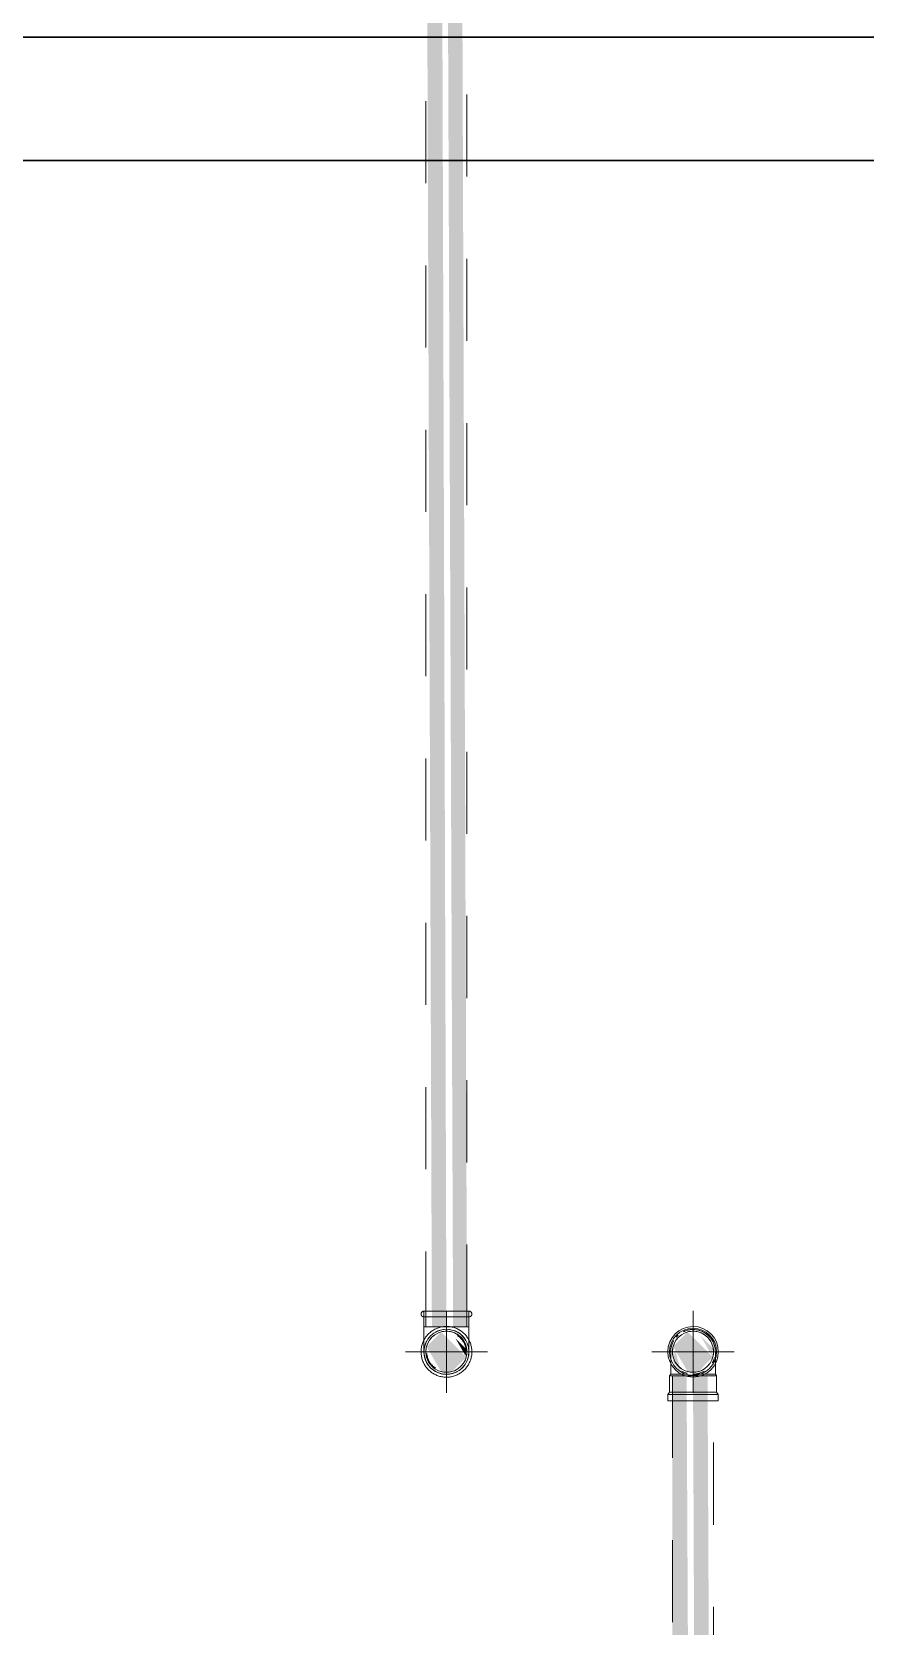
# Model space of a CAD drawing. Header units: metres. Extents: x 5 to 242, y -3 to 162.
# Drawn here: x 174.637 to 175.651, y 94.908 to 96.848 of the extents above; entities that cross this region are included whole.
import ezdxf

# ---------------------------------------------------------------- set-up
doc = ezdxf.new("R2010")
doc.units = ezdxf.units.M
doc.linetypes.add('Aligning Line', pattern=[0.012, 0.006, -0.006])
doc.layers.add('1053_ARQ_BASE_MATADOURO_dwg', color=7, linetype='Continuous', lineweight=5, true_color=0x767676)
for name, color, linetype, lineweight in [('A-PAREDE', 7, 'Continuous', 30), ('P-PIPE', 7, 'Continuous', 5), ('P-PIPE-CNTR', 7, 'Continuous', 5)]:
    doc.layers.add(name, color=color, linetype=linetype, lineweight=lineweight)

# ---------------------------------------------------------------- blocks, each defined once
blk = doc.blocks.new('Joelho 45_90 - Agua Fria_Soldavel - MEP - Tigre - Standard-2081496-TÉRREO 1_20')
at = {"layer": 'P-PIPE', "true_color": 0x69503c}
h = blk.add_hatch(color=27, dxfattribs=at)
h.paths.add_polyline_path([(149.0284, 95.2171), (149.0208, 95.2445), (149.0186, 95.2299), (149.0279, 95.2178)])
h.paths.add_polyline_path([(149.0657, 95.2376), (149.0669, 95.2465), (149.0519, 95.2614)])
at = {"layer": 'P-PIPE'}
for p, q in [((149.0156, 95.2146), (149.0141, 95.2129)), ((149.0357, 95.2146), (149.0156, 95.2146)), ((149.0156, 95.2146), (149.0357, 95.2146)), ((149.0699, 95.2146), (149.0427, 95.2146)), ((149.0427, 95.2146), (149.0699, 95.2146)), ((149.0714, 95.2129), (149.0699, 95.2146)), ((149.0141, 95.2129), (149.0427, 95.2129)), ((149.0141, 95.2129), (149.0141, 95.1929)), ((149.0427, 95.2129), (149.0141, 95.2129)), ((149.0177, 95.2129), (149.0677, 95.2129)), ((149.0427, 95.2129), (149.0714, 95.2129)), ((149.0714, 95.2129), (149.0427, 95.2129)), ((149.0714, 95.1929), (149.0714, 95.2129)), ((149.0141, 95.1929), (149.012, 95.1899)), ((149.012, 95.1899), (149.012, 95.1824)), ((149.0427, 95.1899), (149.012, 95.1899)), ((149.012, 95.1824), (149.0427, 95.1824)), ((149.0427, 95.1929), (149.0141, 95.1929)), ((149.0677, 95.1824), (149.0177, 95.1824)), ((149.0714, 95.1929), (149.0427, 95.1929)), ((149.0735, 95.1899), (149.0427, 95.1899)), ((149.0427, 95.1824), (149.0735, 95.1824)), ((149.0735, 95.1899), (149.0714, 95.1929)), ((149.0735, 95.1824), (149.0735, 95.1899))]:
    blk.add_line(p, q, dxfattribs=at)
at = {"layer": 'P-PIPE', "flags": 128}
for points in [[(149.0156, 95.242), (149.0156, 95.243), (149.0157, 95.2441), (149.0158, 95.2452), (149.0159, 95.2463), (149.0161, 95.2474), (149.0163, 95.2484), (149.0166, 95.2495), (149.0169, 95.2505), (149.0173, 95.2515), (149.0177, 95.2525), (149.0182, 95.2535), (149.0186, 95.2545)], [(149.0223, 95.2599), (149.023, 95.2607), (149.0238, 95.2614), (149.0246, 95.2622)], [(149.0309, 95.2664), (149.0319, 95.2668), (149.0329, 95.2673), (149.0339, 95.2676), (149.0349, 95.268), (149.036, 95.2683), (149.037, 95.2685), (149.0381, 95.2687), (149.0392, 95.2689), (149.0403, 95.269), (149.0413, 95.2691), (149.0424, 95.2691), (149.0427, 95.2691)], [(149.0427, 95.2691), (149.0438, 95.2691), (149.0449, 95.269), (149.046, 95.2689), (149.047, 95.2688), (149.0481, 95.2686), (149.0492, 95.2683), (149.0502, 95.2681), (149.0513, 95.2677), (149.0523, 95.2674), (149.0533, 95.267), (149.0543, 95.2665), (149.0553, 95.266), (149.0562, 95.2655), (149.0571, 95.265), (149.058, 95.2644), (149.0589, 95.2637), (149.0598, 95.2631), (149.0606, 95.2624), (149.0614, 95.2616), (149.0622, 95.2609), (149.0629, 95.2601), (149.0636, 95.2593), (149.0643, 95.2584), (149.065, 95.2575), (149.0656, 95.2566), (149.0661, 95.2557), (149.0667, 95.2548), (149.0672, 95.2538), (149.0676, 95.2528), (149.068, 95.2518), (149.0684, 95.2508), (149.0687, 95.2497), (149.069, 95.2487), (149.0693, 95.2476), (149.0695, 95.2466), (149.0696, 95.2455), (149.0698, 95.2444), (149.0698, 95.2433), (149.0699, 95.2423), (149.0699, 95.242)], [(149.0156, 95.2146), (149.0156, 95.2157), (149.0156, 95.2167), (149.0156, 95.2178), (149.0156, 95.2189), (149.0156, 95.22), (149.0156, 95.2211), (149.0156, 95.2221), (149.0156, 95.2232), (149.0156, 95.2242), (149.0156, 95.2252), (149.0156, 95.2262), (149.0156, 95.2272), (149.0156, 95.2282), (149.0156, 95.2291), (149.0156, 95.23), (149.0156, 95.2309), (149.0156, 95.2318), (149.0156, 95.2326), (149.0156, 95.2334), (149.0156, 95.2342), (149.0156, 95.235), (149.0156, 95.2357), (149.0156, 95.2364), (149.0156, 95.237), (149.0156, 95.2376), (149.0156, 95.2382), (149.0156, 95.2387), (149.0156, 95.2392), (149.0156, 95.2397), (149.0156, 95.2401), (149.0156, 95.2405), (149.0156, 95.2408), (149.0156, 95.2411), (149.0156, 95.2414), (149.0156, 95.2416), (149.0156, 95.2417), (149.0156, 95.2418), (149.0156, 95.2419), (149.0156, 95.242)], [(149.0699, 95.2419), (149.0699, 95.2419), (149.0699, 95.2418), (149.0699, 95.2416), (149.0699, 95.2414), (149.0699, 95.2412), (149.0699, 95.2409), (149.0699, 95.2406), (149.0699, 95.2402), (149.0699, 95.2398), (149.0699, 95.2393), (149.0699, 95.2389), (149.0699, 95.2383), (149.0699, 95.2378), (149.0699, 95.2372), (149.0699, 95.2365), (149.0699, 95.2359), (149.0699, 95.2352), (149.0699, 95.2344), (149.0699, 95.2336), (149.0699, 95.2328), (149.0699, 95.232), (149.0699, 95.2312), (149.0699, 95.2303), (149.0699, 95.2294), (149.0699, 95.2284), (149.0699, 95.2275), (149.0699, 95.2265), (149.0699, 95.2255), (149.0699, 95.2245), (149.0699, 95.2235), (149.0699, 95.2224), (149.0699, 95.2214), (149.0699, 95.2203), (149.0699, 95.2192), (149.0699, 95.2181), (149.0699, 95.217), (149.0699, 95.2159), (149.0699, 95.2149), (149.0699, 95.2146)]]:
    blk.add_lwpolyline(points, dxfattribs=at)
at = {"layer": 'P-PIPE'}
for radius, start, end in [(0.0307, 90, 270), (0.0307, 90, 270), (0.0308, 270, 90), (0.0308, 270, 90), (0.0286, 90, 270), (0.0286, 90, 270), (0.0286, 90, 270), (0.0272, 150, 180), (0.0271, 150, 180), (0.0271, 90, 105), (0.0272, 90, 105), (0.025, 75, 105), (0.025, 75, 105), (0.0286, 270, 90), (0.0286, 270, 90), (0.0286, 270, 90), (0.0271, 15, 75), (0.0272, 15, 75), (0.025, 0, 60), (0.025, 0, 60), (0.025, 165, 180), (0.025, 165, 180), (0.025, 180, 240), (0.025, 180, 240), (0.0271, 330, 345), (0.0272, 330, 345), (0.025, 345, 0), (0.025, 345, 0), (0.0271, 240, 255), (0.0272, 240, 255), (0.025, 255, 285), (0.025, 255, 285), (0.0271, 270, 300), (0.0272, 270, 300)]:
    blk.add_arc((149.0427, 95.242), radius, start, end, dxfattribs=at)
blk = doc.blocks.new('AÇO_Cotovelo 90 45 - AÇO_Cotovelo 90 45-V90-TÉRREO 1_20')
at = {"layer": 'P-PIPE', "true_color": 0x7f7f7f}
blk.add_hatch(color=8, dxfattribs=at).paths.add_polyline_path([(148.7661, 95.2368), (148.7669, 95.2452), (148.7536, 95.2585)])
at = {"layer": 'P-PIPE'}
for p, q in [((148.7153, 95.2915), (148.7153, 95.2724)), ((148.7427, 95.2915), (148.7153, 95.2915)), ((148.7701, 95.2915), (148.7427, 95.2915)), ((148.7701, 95.2724), (148.7701, 95.2915)), ((148.7153, 95.2724), (148.7427, 95.2724)), ((148.7427, 95.2724), (148.7153, 95.2724)), ((148.7427, 95.2724), (148.7701, 95.2724)), ((148.7701, 95.2724), (148.7427, 95.2724))]:
    blk.add_line(p, q, dxfattribs=at)
at = {"layer": 'P-PIPE', "flags": 128}
for points in [[(148.7118, 95.288), (148.7118, 95.2881), (148.7118, 95.2882), (148.7118, 95.2884), (148.7119, 95.2885), (148.7119, 95.2887), (148.7119, 95.2888), (148.712, 95.2889), (148.712, 95.2891), (148.712, 95.2892), (148.7121, 95.2893), (148.7122, 95.2894), (148.7122, 95.2896), (148.7123, 95.2897), (148.7124, 95.2898), (148.7124, 95.2899), (148.7125, 95.29), (148.7126, 95.2902), (148.7127, 95.2903), (148.7128, 95.2904), (148.7129, 95.2905), (148.713, 95.2906), (148.7131, 95.2907), (148.7132, 95.2907), (148.7133, 95.2908), (148.7134, 95.2909), (148.7135, 95.291), (148.7137, 95.291), (148.7138, 95.2911), (148.7139, 95.2912), (148.714, 95.2912), (148.7142, 95.2913), (148.7143, 95.2913), (148.7144, 95.2913), (148.7146, 95.2914), (148.7147, 95.2914), (148.7149, 95.2914), (148.715, 95.2914), (148.7151, 95.2915), (148.7153, 95.2915), (148.7153, 95.2915)], [(148.7427, 95.2915), (148.7416, 95.2915), (148.7405, 95.2915), (148.7394, 95.2915), (148.7384, 95.2915), (148.7373, 95.2915), (148.7362, 95.2915), (148.7351, 95.2915), (148.7341, 95.2915), (148.7331, 95.2915), (148.732, 95.2915), (148.731, 95.2915), (148.7301, 95.2915), (148.7291, 95.2915), (148.7282, 95.2915), (148.7272, 95.2915), (148.7264, 95.2915), (148.7255, 95.2915), (148.7247, 95.2915), (148.7238, 95.2915), (148.7231, 95.2915), (148.7223, 95.2915), (148.7216, 95.2915), (148.7209, 95.2915), (148.7203, 95.2915), (148.7197, 95.2915), (148.7191, 95.2915), (148.7186, 95.2915), (148.7181, 95.2915), (148.7176, 95.2915), (148.7172, 95.2915), (148.7168, 95.2915), (148.7165, 95.2915), (148.7162, 95.2915), (148.7159, 95.2915), (148.7157, 95.2915), (148.7156, 95.2915), (148.7154, 95.2915), (148.7154, 95.2915), (148.7153, 95.2915)], [(148.7153, 95.2915), (148.7154, 95.2915), (148.7155, 95.2915), (148.7157, 95.2915), (148.7159, 95.2915), (148.7161, 95.2915), (148.7164, 95.2915), (148.7167, 95.2915), (148.7171, 95.2915), (148.7175, 95.2915), (148.7179, 95.2915), (148.7184, 95.2915)], [(148.7701, 95.2915), (148.77, 95.2915), (148.7699, 95.2915), (148.7698, 95.2915), (148.7696, 95.2915), (148.7693, 95.2915), (148.7691, 95.2915), (148.7687, 95.2915), (148.7684, 95.2915), (148.768, 95.2915), (148.7675, 95.2915), (148.767, 95.2915), (148.7665, 95.2915), (148.7659, 95.2915), (148.7653, 95.2915), (148.7647, 95.2915), (148.764, 95.2915), (148.7633, 95.2915), (148.7626, 95.2915), (148.7618, 95.2915), (148.761, 95.2915), (148.7602, 95.2915), (148.7593, 95.2915), (148.7584, 95.2915), (148.7575, 95.2915), (148.7566, 95.2915), (148.7556, 95.2915), (148.7547, 95.2915), (148.7537, 95.2915), (148.7526, 95.2915), (148.7516, 95.2915), (148.7506, 95.2915), (148.7495, 95.2915), (148.7485, 95.2915), (148.7474, 95.2915), (148.7463, 95.2915), (148.7452, 95.2915), (148.7441, 95.2915), (148.743, 95.2915), (148.7427, 95.2915)], [(148.7669, 95.2915), (148.7674, 95.2915), (148.7678, 95.2915), (148.7683, 95.2915), (148.7686, 95.2915), (148.769, 95.2915), (148.7693, 95.2915), (148.7695, 95.2915), (148.7697, 95.2915), (148.7699, 95.2915), (148.77, 95.2915), (148.7701, 95.2915), (148.7701, 95.2915)], [(148.7701, 95.2915), (148.7703, 95.2915), (148.7704, 95.2914), (148.7705, 95.2914), (148.7707, 95.2914), (148.7708, 95.2914), (148.7709, 95.2914), (148.7711, 95.2913), (148.7712, 95.2913), (148.7714, 95.2912), (148.7715, 95.2912), (148.7716, 95.2911), (148.7717, 95.2911), (148.7719, 95.291), (148.772, 95.2909), (148.7721, 95.2908), (148.7722, 95.2908), (148.7723, 95.2907), (148.7724, 95.2906), (148.7725, 95.2905), (148.7726, 95.2904), (148.7727, 95.2903), (148.7728, 95.2902), (148.7729, 95.2901), (148.773, 95.29), (148.7731, 95.2898), (148.7731, 95.2897), (148.7732, 95.2896), (148.7733, 95.2895), (148.7733, 95.2894), (148.7734, 95.2892), (148.7734, 95.2891), (148.7735, 95.289), (148.7735, 95.2888), (148.7735, 95.2887), (148.7736, 95.2886), (148.7736, 95.2884), (148.7736, 95.2883), (148.7736, 95.2881), (148.7736, 95.288), (148.7736, 95.288)], [(148.7153, 95.2845), (148.7152, 95.2845), (148.715, 95.2845), (148.7149, 95.2845), (148.7148, 95.2845), (148.7146, 95.2845), (148.7145, 95.2846), (148.7144, 95.2846), (148.7142, 95.2846), (148.7141, 95.2847), (148.714, 95.2847), (148.7138, 95.2848), (148.7137, 95.2849), (148.7136, 95.2849), (148.7135, 95.285), (148.7133, 95.2851), (148.7132, 95.2852), (148.7131, 95.2852), (148.713, 95.2853), (148.7129, 95.2854), (148.7128, 95.2855), (148.7127, 95.2856), (148.7126, 95.2857), (148.7125, 95.2858), (148.7125, 95.286), (148.7124, 95.2861), (148.7123, 95.2862), (148.7122, 95.2863), (148.7122, 95.2864), (148.7121, 95.2866), (148.7121, 95.2867), (148.712, 95.2868), (148.712, 95.287), (148.7119, 95.2871), (148.7119, 95.2872), (148.7119, 95.2874), (148.7118, 95.2875), (148.7118, 95.2876), (148.7118, 95.2878), (148.7118, 95.2879), (148.7118, 95.288)], [(148.7427, 95.2729), (148.7415, 95.2728), (148.7402, 95.2728), (148.739, 95.2726), (148.7378, 95.2725), (148.7366, 95.2722), (148.7354, 95.272), (148.7342, 95.2717), (148.733, 95.2713), (148.7318, 95.2709), (148.7307, 95.2704), (148.7296, 95.2699), (148.7284, 95.2694), (148.7274, 95.2688), (148.7263, 95.2681), (148.7253, 95.2675), (148.7243, 95.2667), (148.7233, 95.266), (148.7223, 95.2652), (148.7214, 95.2644), (148.7206, 95.2635), (148.7197, 95.2626), (148.7189, 95.2616), (148.7181, 95.2607), (148.7174, 95.2597), (148.7167, 95.2587), (148.7161, 95.2576), (148.7155, 95.2565), (148.7149, 95.2554), (148.7144, 95.2543), (148.7139, 95.2532), (148.7135, 95.252), (148.7131, 95.2508), (148.7128, 95.2496), (148.7125, 95.2484), (148.7123, 95.2472), (148.7121, 95.246), (148.7119, 95.2448), (148.7119, 95.2435), (148.7118, 95.2423), (148.7118, 95.2411), (148.7119, 95.2398), (148.712, 95.2386), (148.7122, 95.2374), (148.7124, 95.2361), (148.7126, 95.2349), (148.7129, 95.2337), (148.7133, 95.2326), (148.7137, 95.2314), (148.7141, 95.2302), (148.7146, 95.2291), (148.7152, 95.228), (148.7157, 95.2269), (148.7164, 95.2258), (148.717, 95.2248), (148.7177, 95.2238), (148.7185, 95.2228), (148.7193, 95.2218), (148.7201, 95.2209), (148.721, 95.22), (148.7218, 95.2192), (148.7228, 95.2184), (148.7237, 95.2176), (148.7247, 95.2168), (148.7257, 95.2161), (148.7268, 95.2155), (148.7279, 95.2149), (148.729, 95.2143), (148.7301, 95.2138), (148.7312, 95.2133), (148.7324, 95.2128), (148.7335, 95.2125), (148.7347, 95.2121), (148.7359, 95.2118), (148.7371, 95.2116), (148.7384, 95.2114), (148.7396, 95.2112), (148.7408, 95.2111), (148.7421, 95.2111), (148.7427, 95.2111)], [(148.7186, 95.2845), (148.7181, 95.2845), (148.7176, 95.2845), (148.7172, 95.2845), (148.7168, 95.2845), (148.7165, 95.2845), (148.7162, 95.2845), (148.7159, 95.2845), (148.7157, 95.2845), (148.7156, 95.2845), (148.7154, 95.2845), (148.7154, 95.2845), (148.7153, 95.2845)], [(148.7153, 95.2845), (148.7154, 95.2845), (148.7155, 95.2845), (148.7157, 95.2845), (148.7159, 95.2845), (148.7161, 95.2845), (148.7164, 95.2845), (148.7167, 95.2845), (148.7171, 95.2845), (148.7175, 95.2845), (148.7179, 95.2845), (148.7184, 95.2845), (148.7189, 95.2845), (148.7195, 95.2845), (148.7201, 95.2845), (148.7207, 95.2845), (148.7214, 95.2845), (148.7221, 95.2845), (148.7229, 95.2845), (148.7236, 95.2845), (148.7244, 95.2845), (148.7253, 95.2845), (148.7261, 95.2845), (148.727, 95.2845), (148.7279, 95.2845), (148.7288, 95.2845), (148.7298, 95.2845), (148.7308, 95.2845), (148.7318, 95.2845), (148.7328, 95.2845), (148.7338, 95.2845), (148.7349, 95.2845), (148.7359, 95.2845), (148.737, 95.2845), (148.7381, 95.2845), (148.7391, 95.2845), (148.7402, 95.2845), (148.7413, 95.2845), (148.7424, 95.2845), (148.7427, 95.2845)], [(148.7153, 95.242), (148.7153, 95.242), (148.7153, 95.2421), (148.7153, 95.2422), (148.7153, 95.2423), (148.7153, 95.2426), (148.7153, 95.2428), (148.7153, 95.2431), (148.7153, 95.2435), (148.7153, 95.2439), (148.7153, 95.2444), (148.7153, 95.2449), (148.7153, 95.2454), (148.7153, 95.246), (148.7153, 95.2466), (148.7153, 95.2473), (148.7153, 95.248), (148.7153, 95.2487), (148.7153, 95.2495), (148.7153, 95.2503), (148.7153, 95.2512), (148.7153, 95.2521), (148.7153, 95.253), (148.7153, 95.2539), (148.7153, 95.2549), (148.7153, 95.2559), (148.7153, 95.257), (148.7153, 95.258), (148.7153, 95.2591), (148.7153, 95.2602), (148.7153, 95.2613), (148.7153, 95.2625), (148.7153, 95.2636), (148.7153, 95.2648), (148.7153, 95.266), (148.7153, 95.2672), (148.7153, 95.2684), (148.7153, 95.2696), (148.7153, 95.2708), (148.7153, 95.272), (148.7153, 95.2724)], [(148.7427, 95.2845), (148.7438, 95.2845), (148.7449, 95.2845), (148.746, 95.2845), (148.7471, 95.2845), (148.7482, 95.2845), (148.7492, 95.2845), (148.7503, 95.2845), (148.7513, 95.2845), (148.7524, 95.2845), (148.7534, 95.2845), (148.7544, 95.2845), (148.7554, 95.2845), (148.7563, 95.2845), (148.7573, 95.2845), (148.7582, 95.2845), (148.7591, 95.2845), (148.7599, 95.2845), (148.7608, 95.2845), (148.7616, 95.2845), (148.7624, 95.2845), (148.7631, 95.2845), (148.7638, 95.2845), (148.7645, 95.2845), (148.7652, 95.2845), (148.7658, 95.2845), (148.7663, 95.2845), (148.7669, 95.2845), (148.7674, 95.2845), (148.7678, 95.2845), (148.7683, 95.2845), (148.7686, 95.2845), (148.769, 95.2845), (148.7693, 95.2845), (148.7695, 95.2845), (148.7697, 95.2845), (148.7699, 95.2845), (148.77, 95.2845), (148.7701, 95.2845), (148.7701, 95.2845)], [(148.7427, 95.2111), (148.744, 95.2111), (148.7452, 95.2112), (148.7464, 95.2113), (148.7476, 95.2115), (148.7489, 95.2117), (148.7501, 95.2119), (148.7513, 95.2123), (148.7524, 95.2126), (148.7536, 95.213), (148.7548, 95.2135), (148.7559, 95.214), (148.757, 95.2146), (148.7581, 95.2151), (148.7591, 95.2158), (148.7602, 95.2165), (148.7612, 95.2172), (148.7621, 95.2179), (148.7631, 95.2187), (148.764, 95.2196), (148.7649, 95.2204), (148.7657, 95.2213), (148.7665, 95.2223), (148.7673, 95.2232), (148.768, 95.2242), (148.7687, 95.2253), (148.7694, 95.2263), (148.77, 95.2274), (148.7705, 95.2285), (148.771, 95.2296), (148.7715, 95.2308), (148.7719, 95.2319), (148.7723, 95.2331), (148.7727, 95.2343), (148.7729, 95.2355), (148.7732, 95.2367), (148.7734, 95.2379), (148.7735, 95.2392), (148.7736, 95.2404), (148.7736, 95.2416), (148.7736, 95.2429), (148.7735, 95.2441), (148.7734, 95.2453), (148.7733, 95.2466), (148.7731, 95.2478), (148.7728, 95.249), (148.7725, 95.2502), (148.7722, 95.2514), (148.7718, 95.2525), (148.7713, 95.2537), (148.7708, 95.2548), (148.7703, 95.2559), (148.7697, 95.257), (148.7691, 95.2581), (148.7684, 95.2591), (148.7677, 95.2601), (148.767, 95.2611), (148.7662, 95.2621), (148.7653, 95.263), (148.7645, 95.2639), (148.7636, 95.2647), (148.7627, 95.2656), (148.7617, 95.2663), (148.7607, 95.2671), (148.7597, 95.2678), (148.7586, 95.2684), (148.7576, 95.2691), (148.7565, 95.2696), (148.7554, 95.2702), (148.7542, 95.2706), (148.7531, 95.2711), (148.7519, 95.2715), (148.7507, 95.2718), (148.7495, 95.2721), (148.7483, 95.2724), (148.7471, 95.2725), (148.7459, 95.2727), (148.7446, 95.2728), (148.7434, 95.2729), (148.7427, 95.2729)], [(148.7701, 95.2845), (148.77, 95.2845), (148.7699, 95.2845), (148.7698, 95.2845), (148.7696, 95.2845), (148.7693, 95.2845), (148.7691, 95.2845), (148.7687, 95.2845), (148.7684, 95.2845), (148.768, 95.2845), (148.7675, 95.2845), (148.767, 95.2845)], [(148.7736, 95.288), (148.7736, 95.2878), (148.7736, 95.2877), (148.7736, 95.2875), (148.7736, 95.2874), (148.7735, 95.2873), (148.7735, 95.2871), (148.7735, 95.287), (148.7734, 95.2869), (148.7734, 95.2867), (148.7733, 95.2866), (148.7733, 95.2865), (148.7732, 95.2863), (148.7732, 95.2862), (148.7731, 95.2861), (148.773, 95.286), (148.7729, 95.2859), (148.7728, 95.2858), (148.7727, 95.2857), (148.7727, 95.2855), (148.7726, 95.2854), (148.7725, 95.2854), (148.7723, 95.2853), (148.7722, 95.2852), (148.7721, 95.2851), (148.772, 95.285), (148.7719, 95.2849), (148.7718, 95.2849), (148.7716, 95.2848), (148.7715, 95.2847), (148.7714, 95.2847), (148.7713, 95.2846), (148.7711, 95.2846), (148.771, 95.2846), (148.7709, 95.2845), (148.7707, 95.2845), (148.7706, 95.2845), (148.7704, 95.2845), (148.7703, 95.2845), (148.7702, 95.2845), (148.7701, 95.2845)], [(148.7701, 95.2724), (148.7701, 95.2711), (148.7701, 95.2699), (148.7701, 95.2687), (148.7701, 95.2675), (148.7701, 95.2663), (148.7701, 95.2651), (148.7701, 95.264), (148.7701, 95.2628), (148.7701, 95.2616), (148.7701, 95.2605), (148.7701, 95.2594), (148.7701, 95.2583), (148.7701, 95.2573), (148.7701, 95.2562), (148.7701, 95.2552), (148.7701, 95.2542), (148.7701, 95.2532), (148.7701, 95.2523), (148.7701, 95.2514), (148.7701, 95.2506), (148.7701, 95.2497), (148.7701, 95.2489), (148.7701, 95.2482), (148.7701, 95.2475), (148.7701, 95.2468), (148.7701, 95.2461), (148.7701, 95.2455), (148.7701, 95.245), (148.7701, 95.2445), (148.7701, 95.244), (148.7701, 95.2436), (148.7701, 95.2432), (148.7701, 95.2429), (148.7701, 95.2426), (148.7701, 95.2424), (148.7701, 95.2422), (148.7701, 95.2421), (148.7701, 95.242), (148.7701, 95.242)], [(148.7562, 95.2617), (148.757, 95.2611), (148.7577, 95.2605), (148.7585, 95.2599), (148.7592, 95.2593), (148.7599, 95.2586), (148.7605, 95.2579), (148.7611, 95.2572), (148.7617, 95.2564), (148.7623, 95.2557), (148.7628, 95.2549), (148.7633, 95.2541), (148.7638, 95.2532), (148.7642, 95.2524), (148.7646, 95.2515), (148.765, 95.2506), (148.7653, 95.2497), (148.7656, 95.2488), (148.7659, 95.2479), (148.7661, 95.247), (148.7663, 95.246), (148.7664, 95.2451), (148.7665, 95.2441)], [(148.7427, 95.2146), (148.7416, 95.2146), (148.7405, 95.2146), (148.7394, 95.2148), (148.7384, 95.2149), (148.7373, 95.2151), (148.7362, 95.2153), (148.7351, 95.2156), (148.7341, 95.2159), (148.7331, 95.2163), (148.732, 95.2167), (148.731, 95.2172), (148.7301, 95.2177), (148.7291, 95.2182), (148.7282, 95.2187), (148.7272, 95.2193), (148.7264, 95.22), (148.7255, 95.2207), (148.7247, 95.2214), (148.7238, 95.2221), (148.7231, 95.2229), (148.7223, 95.2237), (148.7216, 95.2245), (148.7209, 95.2254), (148.7203, 95.2262), (148.7197, 95.2272), (148.7191, 95.2281), (148.7186, 95.229), (148.7181, 95.23), (148.7176, 95.231), (148.7172, 95.232), (148.7168, 95.2331), (148.7165, 95.2341), (148.7162, 95.2352), (148.7159, 95.2362), (148.7157, 95.2373), (148.7156, 95.2384), (148.7154, 95.2395), (148.7154, 95.2406), (148.7153, 95.2417), (148.7153, 95.242)], [(148.7292, 95.2222), (148.7284, 95.2228), (148.7277, 95.2234), (148.727, 95.224), (148.7263, 95.2246), (148.7256, 95.2253), (148.7249, 95.226), (148.7243, 95.2267), (148.7237, 95.2275), (148.7231, 95.2283), (148.7226, 95.229), (148.7221, 95.2299), (148.7216, 95.2307), (148.7212, 95.2315), (148.7208, 95.2324), (148.7204, 95.2333), (148.7201, 95.2342), (148.7198, 95.2351), (148.7196, 95.236), (148.7193, 95.237), (148.7192, 95.2379), (148.719, 95.2388), (148.7189, 95.2398)], [(148.7701, 95.242), (148.7701, 95.2409), (148.77, 95.2398), (148.7699, 95.2387), (148.7698, 95.2376), (148.7696, 95.2365), (148.7693, 95.2354), (148.7691, 95.2344), (148.7687, 95.2333), (148.7684, 95.2323), (148.768, 95.2313), (148.7675, 95.2303), (148.767, 95.2293)], [(148.7556, 95.2178), (148.7547, 95.2173), (148.7537, 95.2168), (148.7526, 95.2164), (148.7516, 95.216), (148.7506, 95.2157), (148.7495, 95.2154), (148.7485, 95.2152), (148.7474, 95.215), (148.7463, 95.2148), (148.7452, 95.2147), (148.7441, 95.2146), (148.743, 95.2146), (148.7427, 95.2146)], [(148.7647, 95.2256), (148.764, 95.2247), (148.7633, 95.2239), (148.7626, 95.2231), (148.7618, 95.2223), (148.761, 95.2216), (148.7602, 95.2208), (148.7593, 95.2202)]]:
    blk.add_lwpolyline(points, dxfattribs=at)
at = {"layer": 'P-PIPE'}
for start, end in [(90, 270), (90, 270), (150, 270), (90, 120), (270, 90), (270, 90), (330, 90), (270, 300)]:
    blk.add_arc((148.7427, 95.242), 0.0274, start, end, dxfattribs=at)
blk = doc.blocks.new('1053_ARQ_BASE_MATADOURO_dwg_arq geral tgov-4039641-TÉRREO 1_20')
at = {"layer": 'A-PAREDE', "color": 253, "true_color": 0xaaaaaa, "flags": 128}
for points in [[(17.2329, 13.6559), (20.4329, 13.6559), (20.4329, 12.4801)], [(20.1329, 10.6059), (17.5329, 10.6059), (17.3829, 10.7559), (17.3829, 13.3559), (17.5329, 13.5059), (20.1329, 13.5059), (20.2829, 13.3559), (20.2829, 13.0776)]]:
    blk.add_lwpolyline(points, dxfattribs=at)
blk = doc.blocks.new('1053_ARQ_BASE_MATADOURO_dwg-3625622-TÉRREO 1_20')
blk.add_blockref('1053_ARQ_BASE_MATADOURO_dwg_arq geral tgov-4039641-TÉRREO 1_20', (130.2098, 83.186))

msp = doc.modelspace()

# ---------------------------------------------------------------- hatches: boundary and pattern name
at = {"layer": 'P-PIPE', "true_color": 0xc0c0c0}
for points in [[(175.1415, 95.2724), (175.135, 97.3642), (175.1165, 97.3642), (175.1238, 95.2724), (175.135, 95.2724)], [(175.1665, 95.2724), (175.1592, 97.3642), (175.1415, 97.3642), (175.1496, 95.2724), (175.1656, 95.2724)], [(175.135, 95.2178), (175.148, 95.2178), (175.1656, 95.2355), (175.135, 95.2661), (175.1173, 95.2484)]]:
    msp.add_hatch(color=9, dxfattribs=at).paths.add_polyline_path(points)
at = {"layer": 'P-PIPE', "true_color": 0x69503c}
for points in [[(175.435, 95.2178), (175.448, 95.2178), (175.4656, 95.2355), (175.435, 95.2661), (175.4173, 95.2484)], [(175.4165, 93.6314), (175.4415, 93.6314), (175.4337, 95.2129), (175.4165, 95.2129), (175.4165, 94.4973)], [(175.4656, 93.6314), (175.4665, 93.6314), (175.4592, 95.2129), (175.4415, 95.2129), (175.448, 93.6314), (175.4631, 93.6314)]]:
    msp.add_hatch(color=27, dxfattribs=at).paths.add_polyline_path(points)

# ---------------------------------------------------------------- linework, layer by layer
at = {"layer": 'P-PIPE', "linetype": 'Aligning Line', "lineweight": 15}
for p, q in [((175.1165, 97.3642), (175.1165, 95.2724)), ((175.1665, 95.2724), (175.1665, 97.3642)), ((175.1165, 95.2724), (175.1665, 95.2724)), ((175.4165, 95.2129), (175.4165, 93.6314)), ((175.4665, 95.2129), (175.4165, 95.2129)), ((175.4665, 93.6314), (175.4665, 95.2129))]:
    msp.add_line(p, q, dxfattribs=at)
at = {"layer": 'P-PIPE'}
for centre, start, end in [((175.1415, 95.242), 90, 180), ((175.1415, 95.242), 90, 105), ((175.1415, 95.242), 0, 90), ((175.1415, 95.242), 75, 90), ((175.1415, 95.242), 0, 60), ((175.4415, 95.242), 90, 180), ((175.4415, 95.242), 90, 105), ((175.4415, 95.242), 0, 90), ((175.4415, 95.242), 75, 90), ((175.4415, 95.242), 0, 60), ((175.1415, 95.242), 165, 180), ((175.1415, 95.242), 180, 270), ((175.1415, 95.242), 180, 240), ((175.1415, 95.242), 270, 0), ((175.1415, 95.242), 345, 0), ((175.4415, 95.242), 165, 180), ((175.4415, 95.242), 180, 270), ((175.4415, 95.242), 180, 240), ((175.4415, 95.242), 270, 0), ((175.4415, 95.242), 345, 0), ((175.1415, 95.242), 255, 270), ((175.1415, 95.242), 270, 285), ((175.4415, 95.242), 255, 270), ((175.4415, 95.242), 270, 285)]:
    msp.add_arc(centre, 0.025, start, end, dxfattribs=at)
at = {"layer": 'P-PIPE-CNTR'}
for p, q in [((175.1415, 95.192), (175.1415, 95.292)), ((175.4415, 95.192), (175.4415, 95.292)), ((175.0915, 95.242), (175.1915, 95.242)), ((175.3915, 95.242), (175.4915, 95.242)), ((175.4415, 95.2146), (175.4415, 95.2129)), ((175.4415, 95.2146), (175.4415, 95.2129))]:
    msp.add_line(p, q, dxfattribs=at)

# ---------------------------------------------------------------- block references
at = {"layer": '1053_ARQ_BASE_MATADOURO_dwg', "color": 253, "true_color": 0xaaaaaa}
msp.add_blockref('1053_ARQ_BASE_MATADOURO_dwg-3625622-TÉRREO 1_20', (26.3988, 0), dxfattribs=at)
at = {"layer": 'P-PIPE'}
for name in ['AÇO_Cotovelo 90 45 - AÇO_Cotovelo 90 45-V90-TÉRREO 1_20', 'Joelho 45_90 - Agua Fria_Soldavel - MEP - Tigre - Standard-2081496-TÉRREO 1_20']:
    msp.add_blockref(name, (26.3988, 0), dxfattribs=at)

doc.saveas('drawing.dxf')
